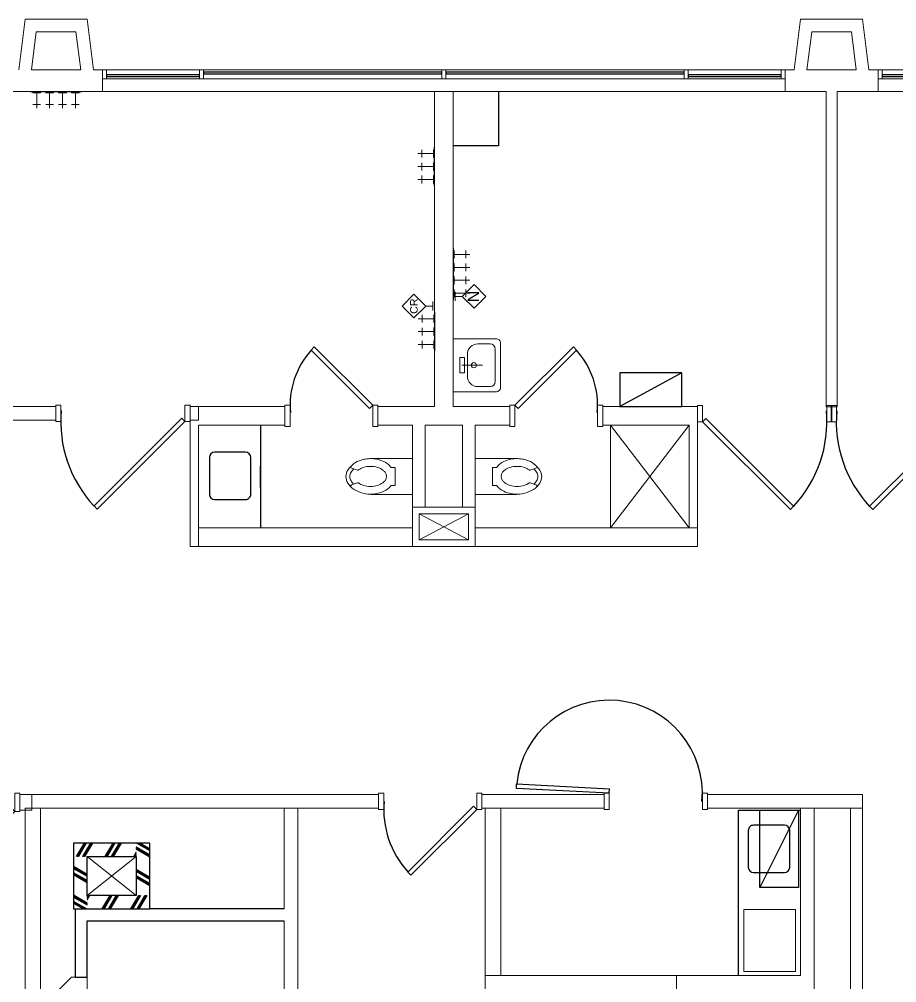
# Model space of a CAD drawing. Header units: inches. Extents: x -3174 to 3292, y 161 to 3697.
# Drawn here: x 1157.4 to 1496.8, y 3321.2 to 3694 of the extents above; entities that cross this region are included whole.
import ezdxf

# ---------------------------------------------------------------- set-up
doc = ezdxf.new("R2010")
doc.units = ezdxf.units.IN
doc.header["$LTSCALE"] = 96
doc.header["$MEASUREMENT"] = 0
doc.layers.get('0').update_dxf_attribs({"linetype": 'CONTINUOUS'})
for name, color, linetype, lineweight in [('A-ANNO-NOTE', 2, 'CONTINUOUS', 18), ('A-DETL', 5, 'CONTINUOUS', 18), ('A-DETL-GENF', 3, 'CONTINUOUS', 18), ('A-GENM', 6, 'CONTINUOUS', 18), ('A-GLAZ-CWMG', 3, 'CONTINUOUS', 18), ('A-WALL', 2, 'CONTINUOUS', 30), ('A-WALL-PATT', 2, 'CONTINUOUS', 18), ('I-FURN', 2, 'CONTINUOUS', 18), ('I-WALL', 2, 'CONTINUOUS', 18), ('P-SANR-FIXT', 6, 'CONTINUOUS', 18)]:
    doc.layers.add(name, color=color, linetype=linetype, lineweight=lineweight)
for name, color, linetype in [('A-DOOR', 2, 'CONTINUOUS'), ('A-FLOR-CASE', 3, 'CONTINUOUS'), ('A-GLAZ', 2, 'CONTINUOUS')]:
    doc.layers.add(name, color=color, linetype=linetype)
doc.styles.add('ARIAL', font='arial.ttf')
doc.styles.add('Arial_1', font='arial.ttf', dxfattribs={"height": 4.425898})

# ---------------------------------------------------------------- blocks, each defined once
blk = doc.blocks.new('generic door-single - 48_ x 84_-1536821-258679-fp05')
at = {"layer": 'A-DETL-GENF', "color": 253}
for p, q in [((-27.25, 5.69), (-29.25, 5.69)), ((-29.25, 5.69), (-29.25, -0.56)), ((-27.25, -0.56), (-27.25, 5.69)), ((22.75, 5.69), (20.75, 5.69)), ((20.75, 5.69), (20.75, -0.56)), ((22.75, -0.56), (22.75, 5.69)), ((-29.25, -0.56), (-27.25, -0.56)), ((20.75, -0.56), (22.75, -0.56))]:
    blk.add_line(p, q, dxfattribs=at)
at = {"layer": 'A-DOOR', "color": 253}
for p, q in [((-14.43, -33.27), (19.51, 0.67)), ((20.75, -0.56), (19.51, 0.67)), ((20.75, -0.56), (-13.19, -34.5)), ((-13.19, -34.5), (-14.43, -33.27))]:
    blk.add_line(p, q, dxfattribs=at)
blk.add_arc((20.75, -0.56), 48.05, 175, 222.9126, dxfattribs=at)
blk = doc.blocks.new('generic door-single - 32_ x 84_-1536800-258679-fp05')
at = {"layer": 'A-DETL-GENF', "color": 253}
for p, q in [((-21.25, -6.69), (-21.25, 1.56)), ((-21.25, 1.56), (-19.25, 1.56)), ((-19.25, 1.56), (-19.25, -6.69)), ((12.75, -6.69), (12.75, 1.56)), ((12.75, 1.56), (14.75, 1.56)), ((14.75, 1.56), (14.75, -6.69)), ((-19.25, -6.69), (-21.25, -6.69)), ((14.75, -6.69), (12.75, -6.69))]:
    blk.add_line(p, q, dxfattribs=at)
at = {"layer": 'A-DOOR', "color": 253}
for p, q in [((-9.88, 24.19), (-11.11, 22.95)), ((-11.11, 22.95), (11.51, 0.33)), ((12.75, 1.56), (-9.88, 24.19)), ((12.75, 1.56), (11.51, 0.33))]:
    blk.add_line(p, q, dxfattribs=at)
blk.add_arc((12.75, 1.56), 31.98, 138.1364, 185, dxfattribs=at)
blk = doc.blocks.new('Eg_toilet_2D - Eg_toilet_2D-690829-258679-fp05')
at = {"layer": 'P-SANR-FIXT', "color": 253}
for p, q in [((0, 7), (14.87, 7)), ((6.71, 3.45), (8.26, 3.45)), ((6.71, -3.55), (6.71, 3.45)), ((23.53, 3.16), (21.3, 2.42)), ((8.26, -3.55), (6.71, -3.55)), ((21.3, -2.52), (23.5, -3.25)), ((16.5, -7), (0, -7))]:
    blk.add_line(p, q, dxfattribs=at)
for centre, radius, start, end in [((14.11, -1.14), 7.43, 126.6722, 141.8648), ((15.38, -2.85), 9.56, 107.1415, 126.6722), ((16.21, -5.54), 12.38, 81.7349, 107.1415), ((16.21, -5.54), 9.38, 90, 107.1414), ((14.87, -9.84), 16.84, 75.0712, 90), ((16.21, -5.54), 9.38, 72.8586, 90), ((16.17, -4.99), 11.82, 57.2317, 75.0712), ((18.14, -1.93), 8.18, 32.7617, 57.2317), ((23.37, 3.63), 0.5, 288.2438, 45.6721), ((12.84, -0.05), 2.76, 143.419, 216.581), ((14.11, -1.14), 4.43, 126.6724, 141.8648), ((15.38, -2.85), 6.56, 107.1414, 126.6724), ((17.04, -2.85), 6.56, 54.4829, 72.8586), ((21.14, 2.9), 0.5, 234.4829, 288.2438), ((18.14, -1.93), 6.68, 32.7616, 46.3142), ((21.13, 0), 3.12, 360, 32.7616), ((21.13, 0), 4.62, 360, 32.7617), ((21.13, 0), 4.62, 327.2385, 0), ((14.11, 1.04), 7.43, 218.1352, 233.3277), ((14.11, 1.04), 4.43, 218.1352, 233.3276), ((15.38, 2.75), 6.56, 233.3276, 252.8586), ((16.21, 5.44), 9.38, 252.8586, 270), ((16.21, 5.44), 9.38, 270, 287.1414), ((17.04, 2.75), 6.56, 287.1414, 305.5171), ((21.14, -3), 0.5, 71.7562, 125.5171), ((18.14, 1.93), 6.68, 312.7565, 327.2383), ((23.35, -3.73), 0.5, 316.5741, 71.7562), ((21.13, 0), 3.12, 327.2383, 0), ((18.14, 1.93), 8.18, 313.3097, 327.2385), ((15.38, 2.75), 9.56, 233.3277, 252.8586), ((16.21, 5.44), 12.38, 252.8586, 276.5859), ((16.21, 5.44), 12.38, 276.5859, 287.1416), ((17.04, 2.75), 9.56, 287.1416, 306.6846), ((18.32, 1.04), 7.43, 306.6881, 316.5742)]:
    blk.add_arc(centre, radius, start, end, dxfattribs=at)
blk = doc.blocks.new('generic door-single - 48_ x 84_-3285713-258679-fp05')
at = {"layer": 'A-DETL-GENF', "color": 253}
for p, q in [((-29.25, -5.69), (-29.25, 0.56)), ((-29.25, 0.56), (-27.25, 0.56)), ((-27.25, 0.56), (-27.25, -5.69)), ((20.75, -5.69), (20.75, 0.56)), ((20.75, 0.56), (22.75, 0.56)), ((22.75, 0.56), (22.75, -5.69)), ((-27.25, -5.69), (-29.25, -5.69)), ((22.75, -5.69), (20.75, -5.69))]:
    blk.add_line(p, q, dxfattribs=at)
at = {"layer": 'A-DOOR', "color": 253}
for p, q in [((-13.19, 34.5), (-14.43, 33.27)), ((20.75, 0.56), (-13.19, 34.5)), ((-14.43, 33.27), (19.51, -0.67)), ((20.75, 0.56), (19.51, -0.67))]:
    blk.add_line(p, q, dxfattribs=at)
blk.add_arc((20.75, 0.56), 48.05, 137.0874, 185, dxfattribs=at)
blk = doc.blocks.new('Eg_toilet_2D - Eg_toilet_2D-3266673-258679-fp05')
at = {"layer": 'P-SANR-FIXT', "color": 253}
for p, q in [((16.5, 7), (0, 7)), ((8.26, 3.55), (6.71, 3.55)), ((6.71, 3.55), (6.71, -3.45)), ((21.3, 2.52), (23.5, 3.25)), ((6.71, -3.45), (8.26, -3.45)), ((23.53, -3.16), (21.3, -2.42)), ((0, -7), (14.87, -7))]:
    blk.add_line(p, q, dxfattribs=at)
for centre, radius, start, end in [((14.11, -1.04), 7.43, 126.6723, 141.8648), ((15.38, -2.75), 9.56, 107.1414, 126.6723), ((16.21, -5.44), 12.38, 83.4141, 107.1414), ((16.21, -5.44), 9.38, 90, 107.1414), ((16.21, -5.44), 9.38, 72.8586, 90), ((16.21, -5.44), 12.38, 72.8584, 83.4141), ((17.04, -2.75), 9.56, 53.3154, 72.8584), ((18.32, -1.04), 7.43, 43.4258, 53.3119), ((23.35, 3.73), 0.5, 288.2438, 43.4259), ((18.14, -1.93), 8.18, 32.7615, 46.6903), ((12.84, 0.05), 2.76, 143.419, 216.581), ((14.11, -1.04), 4.43, 126.6724, 141.8648), ((15.38, -2.75), 6.56, 107.1414, 126.6724), ((17.04, -2.75), 6.56, 54.4829, 72.8586), ((21.14, 3), 0.5, 234.4829, 288.2438), ((18.14, -1.93), 6.68, 32.7617, 47.2435), ((21.13, 0), 3.12, 360, 32.7617), ((21.13, 0), 3.12, 327.2384, 0), ((21.13, 0), 4.62, 360, 32.7615), ((21.13, 0), 4.62, 327.2383, 0), ((14.11, 1.14), 7.43, 218.1352, 233.3278), ((14.11, 1.14), 4.43, 218.1352, 233.3276), ((15.38, 2.85), 6.56, 233.3276, 252.8586), ((16.21, 5.54), 9.38, 252.8586, 270), ((16.21, 5.54), 9.38, 270, 287.1414), ((17.04, 2.85), 6.56, 287.1414, 305.5171), ((21.14, -2.9), 0.5, 71.7562, 125.5171), ((18.14, 1.93), 8.18, 302.7683, 327.2383), ((18.14, 1.93), 6.68, 313.6858, 327.2384), ((23.37, -3.63), 0.5, 314.3279, 71.7562), ((15.38, 2.85), 9.56, 233.3278, 252.8585), ((16.21, 5.54), 12.38, 252.8585, 278.2651), ((14.87, 9.84), 16.84, 270, 284.9288), ((16.17, 4.99), 11.82, 284.9288, 302.7683)]:
    blk.add_arc(centre, radius, start, end, dxfattribs=at)
blk = doc.blocks.new('Eg_shower_2D - Eg_shower_2D-1508660-258679-fp05')
at = {"layer": 'P-SANR-FIXT', "color": 253}
for p, q in [((-16, 20.32), (14.38, -19.31)), ((14.38, 20.32), (-16, -19.31)), ((14.38, -19.31), (14.38, 20.32))]:
    blk.add_line(p, q, dxfattribs=at)
blk = doc.blocks.new('generic door-single - 32_ x 84_-1536664-258679-fp05')
at = {"layer": 'A-DETL-GENF', "color": 253}
for p, q in [((-19.25, 6.69), (-21.25, 6.69)), ((-21.25, 6.69), (-21.25, -1.56)), ((-19.25, -1.56), (-19.25, 6.69)), ((14.75, 6.69), (12.75, 6.69)), ((12.75, 6.69), (12.75, -1.56)), ((14.75, -1.56), (14.75, 6.69)), ((-21.25, -1.56), (-19.25, -1.56)), ((12.75, -1.56), (14.75, -1.56))]:
    blk.add_line(p, q, dxfattribs=at)
at = {"layer": 'A-DOOR', "color": 253}
for p, q in [((-11.11, -22.95), (11.51, -0.33)), ((12.75, -1.56), (-9.88, -24.19)), ((12.75, -1.56), (11.51, -0.33)), ((-9.88, -24.19), (-11.11, -22.95))]:
    blk.add_line(p, q, dxfattribs=at)
blk.add_arc((12.75, -1.56), 31.98, 175, 221.8636, dxfattribs=at)
blk = doc.blocks.new('generic door-single - 48_ x 84_-3285723-258679-fp05')
at = {"layer": 'A-DETL-GENF', "color": 253}
for p, q in [((-27.25, 5.69), (-29.25, 5.69)), ((-29.25, 5.69), (-29.25, -0.56)), ((-27.25, -0.56), (-27.25, 5.69)), ((22.75, 5.69), (20.75, 5.69)), ((20.75, 5.69), (20.75, -0.56)), ((22.75, -0.56), (22.75, 5.69)), ((-29.25, -0.56), (-27.25, -0.56)), ((20.75, -0.56), (22.75, -0.56))]:
    blk.add_line(p, q, dxfattribs=at)
at = {"layer": 'A-DOOR', "color": 253}
for p, q in [((-14.43, -33.27), (19.51, 0.67)), ((20.75, -0.56), (19.51, 0.67)), ((20.75, -0.56), (-13.19, -34.5)), ((-13.19, -34.5), (-14.43, -33.27))]:
    blk.add_line(p, q, dxfattribs=at)
blk.add_arc((20.75, -0.56), 48.05, 175, 222.9126, dxfattribs=at)
blk = doc.blocks.new('generic door-single - 36_ x 84_-3609838-258679-fp05')
at = {"layer": 'A-DETL-GENF', "color": 253}
for p, q in [((-21.25, 5.69), (-23.25, 5.69)), ((-23.25, 5.69), (-23.25, -0.56)), ((-21.25, -0.56), (-21.25, 5.69)), ((16.75, 5.69), (14.75, 5.69)), ((14.75, 5.69), (14.75, -0.56)), ((16.75, -0.56), (16.75, 5.69)), ((-23.25, -0.56), (-21.25, -0.56)), ((14.75, -0.56), (16.75, -0.56))]:
    blk.add_line(p, q, dxfattribs=at)
at = {"layer": 'A-DOOR', "color": 253}
for p, q in [((14.75, -0.56), (14.66, -2.31)), ((50.61, -4.19), (14.66, -2.31)), ((14.75, -0.56), (50.7, -2.45)), ((50.7, -2.45), (50.61, -4.19))]:
    blk.add_line(p, q, dxfattribs=at)
blk.add_arc((14.75, -0.56), 36, 175, 354.2137, dxfattribs=at)
blk = doc.blocks.new('lab-case-counter-straight - 24_D x 34_H-1534909-258679-fp05')
at = {"layer": 'A-FLOR-CASE', "color": 253}
for p, q in [((-45.51, 17.98), (-21.51, 17.98)), ((-29.89, 17.98), (-5.89, 17.98)), ((-21.51, 17.98), (-29.89, 17.98)), ((-35.1, 12.19), (-35.1, 0.19)), ((-18.82, 14.19), (-33.1, 14.19)), ((-16.82, 0.19), (-16.82, 12.19)), ((-33.1, -1.81), (-18.82, -1.81))]:
    blk.add_line(p, q, dxfattribs=at)
for centre, start, end in [((-33.1, 12.19), 90, 180), ((-18.82, 12.19), 360, 90), ((-33.1, 0.19), 180, 270), ((-18.82, 0.19), 270, 0)]:
    blk.add_arc(centre, 2, start, end, dxfattribs=at)
blk = doc.blocks.new('generic door-single - 48_ x 84_-1536796-258679-fp05')
at = {"layer": 'A-DETL-GENF', "color": 253}
for p, q in [((-27.25, 6.06), (-29.25, 6.06)), ((-29.25, 6.06), (-29.25, -0.94)), ((-27.25, -0.94), (-27.25, 6.06)), ((22.75, 6.06), (20.75, 6.06)), ((20.75, 6.06), (20.75, -0.94)), ((22.75, -0.94), (22.75, 6.06)), ((-29.25, -0.94), (-27.25, -0.94)), ((20.75, -0.94), (22.75, -0.94))]:
    blk.add_line(p, q, dxfattribs=at)
at = {"layer": 'A-DOOR', "color": 253}
for p, q in [((-14.43, -33.64), (19.51, 0.3)), ((20.75, -0.94), (19.51, 0.3)), ((20.75, -0.94), (-13.19, -34.88)), ((-13.19, -34.88), (-14.43, -33.64))]:
    blk.add_line(p, q, dxfattribs=at)
blk.add_arc((20.75, -0.94), 48.05, 175, 222.9126, dxfattribs=at)
blk = doc.blocks.new('plumb-sink-wall hung - ADA - Standard depth-1244821-258679-fp05')
at = {"layer": 'P-SANR-FIXT', "color": 253}
for p, q in [((-10.25, -12.75), (-10.25, 4)), ((-8.75, 5.5), (8.75, 5.5)), ((10.25, 4), (10.25, -12.75)), ((-8.25, -3.25), (-8.25, 1.5)), ((-6.25, 3.5), (6.44, 3.5)), ((8.25, -3.25), (8.25, 1.69)), ((0, -9.37), (0, -1.37)), ((-4.25, -7.25), (4.25, -7.25)), ((3, -8.43), (-3, -8.43)), ((-3, -8.43), (-3, -10.24)), ((-3, -10.24), (3, -10.24)), ((3, -10.24), (3, -8.43)), ((-10.25, -12.75), (-10.25, -11.75)), ((10.25, -11.75), (10.25, -12.75))]:
    blk.add_line(p, q, dxfattribs=at)
blk.add_circle((0, -4.75), 1, dxfattribs=at)
for centre, radius, start, end in [((-8.75, 4), 1.5, 90, 180), ((8.75, 4), 1.5, 0, 90), ((-6.25, 1.5), 2, 90, 180), ((6.25, 1.5), 2, 0, 90), ((-4.25, -3.25), 4, 180, 270), ((4.25, -3.25), 4, 270, 0)]:
    blk.add_arc(centre, radius, start, end, dxfattribs=at)
blk = doc.blocks.new('lab-case-counter-straight - 24_D x 34_H-1577526-258679-fp05')
at = {"layer": 'A-FLOR-CASE', "color": 253}
for p, q in [((-45.51, 17.98), (-21.51, 17.98)), ((-21.51, 17.98), (-5.51, 17.98)), ((-5.51, 17.98), (18.49, 17.98)), ((18.49, 17.98), (18.49, -6.02)), ((-5.66, 12.19), (-5.66, 0.19)), ((10.63, 14.19), (-3.66, 14.19)), ((12.63, 0.19), (12.63, 12.19)), ((-3.66, -1.81), (10.63, -1.81))]:
    blk.add_line(p, q, dxfattribs=at)
for centre, start, end in [((-3.66, 12.19), 90, 180), ((10.63, 12.19), 360, 90), ((-3.66, 0.19), 180, 270), ((10.63, 0.19), 270, 0)]:
    blk.add_arc(centre, 2, start, end, dxfattribs=at)
blk = doc.blocks.new('cw-wall-cabinet-doors-w2100 - 30x15x18-2417525-258679-fp05')
at = {"layer": 'A-FLOR-CASE', "color": 253}
for p, q in [((-23.26, -15), (-23.26, 0)), ((-23.26, 0), (6.74, -15)), ((-23.26, 0), (6.74, 0)), ((6.74, 0), (6.74, -15)), ((6.74, -15), (-23.26, -15))]:
    blk.add_line(p, q, dxfattribs=at)
blk = doc.blocks.new('Headwall Outlet - Med Air_Mark - A-1187348-258679-fp05')
at = {"layer": 'A-GENM', "color": 253}
for p, q in [((-2.5, 0), (2.5, 0)), ((-2.5, 0), (-2.5, -0.11)), ((-0.92, -0.11), (-2.5, -0.11)), ((-1.5, -0.11), (-1.5, -0.43)), ((-1.37, -0.43), (-1.5, -0.43)), ((-1.5, -0.43), (-1.5, -0.43)), ((1.38, -0.43), (-1.37, -0.43)), ((-0.92, -0.11), (-0.02, -0.11)), ((-0.92, -0.11), (-0.92, -0.21)), ((-0.02, -0.21), (-0.92, -0.21)), ((-0.02, -0.11), (0.95, -0.11)), ((-0.02, -0.11), (-0.02, -0.21)), ((0.95, -0.21), (-0.02, -0.21)), ((0, -0.43), (0, -6.43)), ((0.95, -0.21), (0.95, -0.11)), ((2.5, -0.11), (0.95, -0.11)), ((1.5, -0.43), (1.38, -0.43)), ((1.5, -0.43), (1.5, -0.11)), ((1.5, -0.43), (1.5, -0.43)), ((2.5, 0), (2.5, -0.11)), ((-1.5, -4.93), (1.5, -4.93))]:
    blk.add_line(p, q, dxfattribs=at)
blk = doc.blocks.new('Headwall Outlet - Med Vaccum_Mark - V-1187350-258679-fp05')
at = {"layer": 'A-GENM', "color": 253}
for p, q in [((-2.5, 0), (2.5, 0)), ((-2.5, 0), (-2.5, -0.11)), ((-0.97, -0.11), (-2.5, -0.11)), ((-1.5, -0.11), (-1.5, -0.43)), ((-1.37, -0.43), (-1.5, -0.43)), ((-1.5, -0.43), (-1.5, -0.43)), ((1.38, -0.43), (-1.37, -0.43)), ((-0.97, -0.11), (-0.01, -0.11)), ((-0.97, -0.11), (-0.97, -0.21)), ((-0.01, -0.21), (-0.97, -0.21)), ((-0.01, -0.11), (0.93, -0.11)), ((-0.01, -0.11), (-0.01, -0.21)), ((0.93, -0.21), (-0.01, -0.21)), ((0, -0.43), (0, -6.43)), ((0.93, -0.21), (0.93, -0.11)), ((2.5, -0.11), (0.93, -0.11)), ((1.5, -0.43), (1.38, -0.43)), ((1.5, -0.43), (1.5, -0.11)), ((1.5, -0.43), (1.5, -0.43)), ((2.5, 0), (2.5, -0.11)), ((-1.5, -4.93), (1.5, -4.93))]:
    blk.add_line(p, q, dxfattribs=at)
blk = doc.blocks.new('Headwall Outlet - reserve - S-2196924-258679-fp05')
at = {"layer": 'A-GENM', "color": 253}
for p, q in [((-2.5, 0), (2.5, 0)), ((-2.5, 0), (-2.5, -0.11)), ((-0.81, -0.11), (-2.5, -0.11)), ((-1.5, -0.11), (-1.5, -0.43)), ((-1.37, -0.43), (-1.5, -0.43)), ((-1.5, -0.43), (-1.5, -0.43)), ((1.38, -0.43), (-1.37, -0.43)), ((-0.81, -0.11), (-0.56, -0.11)), ((-0.81, -0.11), (-0.81, -0.21)), ((-0.56, -0.21), (-0.81, -0.21)), ((-0.56, -0.11), (-0.2, -0.11)), ((-0.56, -0.11), (-0.56, -0.21)), ((-0.2, -0.21), (-0.56, -0.21)), ((-0.2, -0.11), (0.28, -0.11)), ((-0.2, -0.11), (-0.2, -0.21)), ((0.28, -0.21), (-0.2, -0.21)), ((0, -0.43), (0, -6.43)), ((0.28, -0.11), (0.64, -0.11)), ((0.28, -0.11), (0.28, -0.21)), ((0.64, -0.21), (0.28, -0.21)), ((0.64, -0.11), (0.88, -0.11)), ((0.64, -0.11), (0.64, -0.21)), ((0.88, -0.21), (0.64, -0.21)), ((0.88, -0.11), (0.88, -0.21)), ((0.89, -0.11), (0.89, -0.21)), ((2.5, -0.11), (0.89, -0.11)), ((1.5, -0.43), (1.38, -0.43)), ((1.5, -0.43), (1.5, -0.11)), ((1.5, -0.43), (1.5, -0.43)), ((2.5, 0), (2.5, -0.11)), ((-1.5, -4.93), (1.5, -4.93))]:
    blk.add_line(p, q, dxfattribs=at)
blk = doc.blocks.new('System Panel - Summit_Glazed 3-2067557-258679-fp05')
at = {"layer": 'A-GLAZ', "color": 253}
for p, q in [((18, -0.1875), (-18, -0.1875)), ((-18, -0.1875), (-18, -0.8125)), ((-18, -0.8125), (18, -0.8125)), ((18, -0.8125), (18, -0.1875))]:
    blk.add_line(p, q, dxfattribs=at)
blk = doc.blocks.new('System Panel - Summit_Glazed 1-2067590-258679-fp05')
at = {"layer": 'A-GLAZ', "color": 253}
for p, q in [((46.125, 0.8125), (-46.125, 0.8125)), ((-46.125, 0.8125), (-46.125, 0.1875)), ((-46.125, 0.1875), (46.125, 0.1875)), ((46.125, 0.1875), (46.125, 0.8125))]:
    blk.add_line(p, q, dxfattribs=at)
blk = doc.blocks.new('Rectangular Mullion - 1_5_ x 3 3_8_ rectangular-2067243-258679-fp05')
at = {"layer": 'A-GLAZ-CWMG', "color": 253}
for p, q in [((-0.75, 1.6875), (0.75, 1.6875)), ((-0.75, -1.6875), (-0.75, 1.6875)), ((0.75, 1.6875), (0.75, -1.6875)), ((0.75, -1.6875), (-0.75, -1.6875))]:
    blk.add_line(p, q, dxfattribs=at)
blk = doc.blocks.new('Rectangular Mullion - 1_5_ x 3 3_8_ rectangular-2067122-258679-fp05')
at = {"layer": 'A-GLAZ-CWMG', "color": 253}
for p, q in [((-1.5, 1.6875), (0, 1.6875)), ((-1.5, -1.6875), (-1.5, 1.6875)), ((0, 1.6875), (0, -1.6875)), ((0, -1.6875), (-1.5, -1.6875))]:
    blk.add_line(p, q, dxfattribs=at)
blk = doc.blocks.new('Rectangular Mullion - 1_5_ x 3 3_8_ rectangular-2067548-258679-fp05')
at = {"layer": 'A-GLAZ-CWMG', "color": 253}
for p, q in [((502.65, 1627.45), (466.65, 1627.45)), ((502.65, 1624.07), (466.65, 1624.07))]:
    blk.add_line(p, q, dxfattribs=at)
blk = doc.blocks.new('Rectangular Mullion - 1_5_ x 3 3_8_ rectangular-2067585-258679-fp05')
at = {"layer": 'A-GLAZ-CWMG', "color": 253}
for p, q in [((690.15, 1627.45), (597.9, 1627.45)), ((690.15, 1624.07), (597.9, 1624.07))]:
    blk.add_line(p, q, dxfattribs=at)
blk = doc.blocks.new('Rectangular Mullion - 1_5_ x 3 3_8_ rectangular-2067073-258679-fp05')
at = {"layer": 'A-GLAZ-CWMG', "color": 253}
for p, q in [((0, 1.6875), (-1.5, 1.6875)), ((-1.5, 1.6875), (-1.5, -1.6875)), ((0, -1.6875), (0, 1.6875)), ((-1.5, -1.6875), (0, -1.6875))]:
    blk.add_line(p, q, dxfattribs=at)
blk = doc.blocks.new('Headwall Outlet - Med Vaccum_Mark - V-1248747-258679-fp05')
at = {"layer": 'A-GENM', "color": 253}
for p, q in [((-1.5, 4.93), (1.5, 4.93)), ((0, 0.43), (0, 6.43)), ((-2.5, 0.11), (-0.97, 0.11)), ((-2.5, 0.11), (-2.5, 0)), ((2.5, 0), (-2.5, 0)), ((-1.5, 0.43), (-1.5, 0.11)), ((-1.5, 0.43), (-1.5, 0.43)), ((-1.5, 0.43), (-1.37, 0.43)), ((-1.37, 0.43), (1.38, 0.43)), ((-0.97, 0.21), (-0.01, 0.21)), ((-0.97, 0.21), (-0.97, 0.11)), ((-0.01, 0.11), (-0.97, 0.11)), ((-0.01, 0.21), (0.93, 0.21)), ((-0.01, 0.21), (-0.01, 0.11)), ((0.93, 0.11), (-0.01, 0.11)), ((0.93, 0.11), (0.93, 0.21)), ((0.93, 0.11), (2.5, 0.11)), ((1.38, 0.43), (1.5, 0.43)), ((1.5, 0.11), (1.5, 0.43)), ((1.5, 0.43), (1.5, 0.43)), ((2.5, 0.11), (2.5, 0))]:
    blk.add_line(p, q, dxfattribs=at)
blk = doc.blocks.new('Headwall Outlet - Med Air_Mark - A-1248748-258679-fp05')
at = {"layer": 'A-GENM', "color": 253}
for p, q in [((-1.5, 4.93), (1.5, 4.93)), ((0, 0.43), (0, 6.43)), ((-2.5, 0.11), (-0.92, 0.11)), ((-2.5, 0.11), (-2.5, 0)), ((2.5, 0), (-2.5, 0)), ((-1.5, 0.43), (-1.5, 0.11)), ((-1.5, 0.43), (-1.5, 0.43)), ((-1.5, 0.43), (-1.37, 0.43)), ((-1.37, 0.43), (1.38, 0.43)), ((-0.92, 0.21), (-0.02, 0.21)), ((-0.92, 0.21), (-0.92, 0.11)), ((-0.02, 0.11), (-0.92, 0.11)), ((-0.02, 0.21), (0.95, 0.21)), ((-0.02, 0.21), (-0.02, 0.11)), ((0.95, 0.11), (-0.02, 0.11)), ((0.95, 0.11), (0.95, 0.21)), ((0.95, 0.11), (2.5, 0.11)), ((1.38, 0.43), (1.5, 0.43)), ((1.5, 0.11), (1.5, 0.43)), ((1.5, 0.43), (1.5, 0.43)), ((2.5, 0.11), (2.5, 0))]:
    blk.add_line(p, q, dxfattribs=at)
blk = doc.blocks.new('Headwall Outlet - Med Oxygen_Mark - O2-1248749-258679-fp05')
at = {"layer": 'A-GENM', "color": 253}
for p, q in [((-1.5, 4.93), (1.5, 4.93)), ((0, 0.43), (0, 6.43)), ((-2.5, 0.11), (-0.74, 0.11)), ((-2.5, 0.11), (-2.5, 0)), ((2.5, 0), (-2.5, 0)), ((-1.5, 0.43), (-1.5, 0.11)), ((-1.5, 0.43), (-1.5, 0.43)), ((-1.5, 0.43), (-1.37, 0.43)), ((-1.37, 0.43), (1.38, 0.43)), ((-0.74, 0.21), (-0.62, 0.21)), ((-0.74, 0.21), (-0.74, 0.11)), ((-0.62, 0.11), (-0.74, 0.11)), ((-0.62, 0.21), (-0.5, 0.21)), ((-0.62, 0.21), (-0.62, 0.11)), ((-0.5, 0.11), (-0.62, 0.11)), ((-0.5, 0.21), (-0.26, 0.21)), ((-0.5, 0.21), (-0.5, 0.11)), ((-0.26, 0.11), (-0.5, 0.11)), ((-0.26, 0.21), (-0.02, 0.21)), ((-0.26, 0.21), (-0.26, 0.11)), ((-0.02, 0.11), (-0.26, 0.11)), ((-0.02, 0.21), (0.47, 0.21)), ((-0.02, 0.21), (-0.02, 0.11)), ((0.47, 0.11), (-0.02, 0.11)), ((0.47, 0.21), (0.71, 0.21)), ((0.47, 0.21), (0.47, 0.11)), ((0.71, 0.11), (0.47, 0.11)), ((0.71, 0.21), (0.95, 0.21)), ((0.71, 0.21), (0.71, 0.11)), ((0.95, 0.11), (0.71, 0.11)), ((0.95, 0.21), (1.07, 0.21)), ((0.95, 0.21), (0.95, 0.11)), ((1.07, 0.11), (0.95, 0.11)), ((1.07, 0.21), (1.19, 0.21)), ((1.07, 0.21), (1.07, 0.11)), ((1.19, 0.11), (1.07, 0.11)), ((1.19, 0.21), (1.19, 0.11)), ((1.19, 0.11), (2.5, 0.11)), ((1.38, 0.43), (1.5, 0.43)), ((1.5, 0.11), (1.5, 0.43)), ((1.5, 0.43), (1.5, 0.43)), ((2.5, 0.11), (2.5, 0))]:
    blk.add_line(p, q, dxfattribs=at)
blk = doc.blocks.new('Headwall Outlet - Med Oxygen_Mark - O2-1187352-258679-fp05')
at = {"layer": 'A-GENM', "color": 253}
for p, q in [((-2.5, 0), (2.5, 0)), ((-2.5, 0), (-2.5, -0.11)), ((-0.74, -0.11), (-2.5, -0.11)), ((-1.5, -0.11), (-1.5, -0.43)), ((-1.37, -0.43), (-1.5, -0.43)), ((-1.5, -0.43), (-1.5, -0.43)), ((1.38, -0.43), (-1.37, -0.43)), ((-0.74, -0.11), (-0.62, -0.11)), ((-0.74, -0.11), (-0.74, -0.21)), ((-0.62, -0.21), (-0.74, -0.21)), ((-0.62, -0.11), (-0.5, -0.11)), ((-0.62, -0.11), (-0.62, -0.21)), ((-0.5, -0.21), (-0.62, -0.21)), ((-0.5, -0.11), (-0.26, -0.11)), ((-0.5, -0.11), (-0.5, -0.21)), ((-0.26, -0.21), (-0.5, -0.21)), ((-0.26, -0.11), (-0.02, -0.11)), ((-0.26, -0.11), (-0.26, -0.21)), ((-0.02, -0.21), (-0.26, -0.21)), ((-0.02, -0.11), (0.47, -0.11)), ((-0.02, -0.11), (-0.02, -0.21)), ((0.47, -0.21), (-0.02, -0.21)), ((0, -0.43), (0, -6.43)), ((0.47, -0.11), (0.71, -0.11)), ((0.47, -0.11), (0.47, -0.21)), ((0.71, -0.21), (0.47, -0.21)), ((0.71, -0.11), (0.95, -0.11)), ((0.71, -0.11), (0.71, -0.21)), ((0.95, -0.21), (0.71, -0.21)), ((0.95, -0.11), (1.07, -0.11)), ((0.95, -0.11), (0.95, -0.21)), ((1.07, -0.21), (0.95, -0.21)), ((1.07, -0.11), (1.19, -0.11)), ((1.07, -0.11), (1.07, -0.21)), ((1.19, -0.21), (1.07, -0.21)), ((1.19, -0.11), (1.19, -0.21)), ((2.5, -0.11), (1.19, -0.11)), ((1.5, -0.43), (1.38, -0.43)), ((1.5, -0.43), (1.5, -0.11)), ((1.5, -0.43), (1.5, -0.43)), ((2.5, 0), (2.5, -0.11)), ((-1.5, -4.93), (1.5, -4.93))]:
    blk.add_line(p, q, dxfattribs=at)
blk = doc.blocks.new('cw-wall-cabinet-doors-one-shelf-w2102 - 24x13x72-4283182-258679-fp05')
at = {"layer": 'A-FLOR-CASE', "color": 253}
for p, q in [((-23.26, 0), (0.74, 13)), ((0.74, 13), (-23.26, 13)), ((-23.26, 13), (-23.26, 0)), ((0.74, 0), (0.74, 13)), ((-23.26, 0), (0.74, 0))]:
    blk.add_line(p, q, dxfattribs=at)
blk = doc.blocks.new('cw-base-cabinet-open-no-shelf-w0202 - cw-base-cabinet-open-no-shelf-w0202-V15-258679-fp05')
at = {"layer": 'A-FLOR-CASE', "color": 253}
for p, q in [((-23.26, -17.5), (-23.26, 0)), ((-2.26, -17.5), (-23.26, -17.5))]:
    blk.add_line(p, q, dxfattribs=at)
blk = doc.blocks.new('smart box_furniture - ice maker-3495851-258679-fp05')
at = {"layer": 'I-FURN', "color": 253}
for p, q in [((-12, -10), (-12, 10)), ((-12, 10), (12, 10)), ((12, 10), (12, -10)), ((12, -10), (-12, -10))]:
    blk.add_line(p, q, dxfattribs=at)
blk = doc.blocks.new('generic door-single - 36_ x 84_-3285735-258679-fp05')
at = {"layer": 'A-DETL-GENF', "color": 253}
for p, q in [((-21.25, 5.69), (-23.25, 5.69)), ((-23.25, 5.69), (-23.25, -0.56)), ((-21.25, -0.56), (-21.25, 5.69)), ((16.75, 5.69), (14.75, 5.69)), ((14.75, 5.69), (14.75, -0.56)), ((16.75, -0.56), (16.75, 5.69)), ((-23.25, -0.56), (-21.25, -0.56)), ((14.75, -0.56), (16.75, -0.56))]:
    blk.add_line(p, q, dxfattribs=at)
at = {"layer": 'A-DOOR', "color": 253}
for p, q in [((-11.94, -24.78), (13.51, 0.67)), ((14.75, -0.56), (13.51, 0.67)), ((14.75, -0.56), (-10.71, -26.02)), ((-10.71, -26.02), (-11.94, -24.78))]:
    blk.add_line(p, q, dxfattribs=at)
blk.add_arc((14.75, -0.56), 36, 175, 222.2137, dxfattribs=at)

msp = doc.modelspace()

# ---------------------------------------------------------------- hatches: boundary and pattern name
at = {"layer": 'A-WALL-PATT', "lineweight": 9}
h = msp.add_hatch(dxfattribs=at)
h.set_pattern_fill('FP_9', color=256, angle=60, style=0, pattern_type=2)
h.set_pattern_definition([(60, (1190.491, 3369.991), (-8.314, 4.8), []), (60, (1190.588, 3369.991), (-8.314, 4.8), []), (60, (1190.684, 3369.991), (-8.314, 4.8), []), (60, (1190.78, 3369.991), (-8.314, 4.8), []), (60, (1190.876, 3369.991), (-8.314, 4.8), []), (60, (1190.9715, 3369.991), (-8.314, 4.8), []), (60, (1191.067, 3369.991), (-8.314, 4.8), []), (60, (1191.163, 3369.991), (-8.314, 4.8), []), (60, (1191.26, 3369.9905), (-8.314, 4.8), []), (60, (1191.356, 3369.991), (-8.314, 4.8), []), (60, (1191.452, 3369.991), (-8.314, 4.8), []), (60, (1192.892, 3369.991), (-8.314, 4.8), []), (60, (1192.988, 3369.991), (-8.314, 4.8), []), (60, (1193.083, 3369.991), (-8.314, 4.8), []), (60, (1193.179, 3369.991), (-8.314, 4.8), []), (60, (1193.275, 3369.991), (-8.314, 4.8), []), (60, (1193.372, 3369.991), (-8.314, 4.8), []), (60, (1193.468, 3369.991), (-8.314, 4.8), []), (60, (1193.564, 3369.991), (-8.314, 4.8), []), (60, (1193.66, 3369.991), (-8.314, 4.8), []), (60, (1193.755, 3369.991), (-8.314, 4.8), []), (60, (1193.851, 3369.991), (-8.314, 4.8), [])])
h.paths.add_polyline_path([(1192.93, 3369.99), (1202.62, 3369.99), (1202.62, 3375.24), (1178.37, 3375.24), (1178.37, 3369.99), (1183.62, 3369.99)], flags=0)
h = msp.add_hatch(dxfattribs=at)
h.set_pattern_fill('FP_12', color=256, angle=60, style=0, pattern_type=2)
h.set_pattern_definition([(330, (1202.617, 3365.116), (4.8, 8.314), []), (330, (1202.617, 3365.02), (4.8, 8.314), []), (330, (1202.617, 3364.924), (4.8, 8.314), []), (330, (1202.617, 3364.828), (4.8, 8.314), []), (330, (1202.6175, 3364.732), (4.8, 8.314), []), (330, (1202.617, 3364.636), (4.8, 8.314), []), (330, (1202.617, 3364.54), (4.8, 8.314), []), (330, (1202.617, 3364.444), (4.8, 8.314), []), (330, (1202.617, 3364.348), (4.8, 8.314), []), (330, (1202.617, 3364.252), (4.8, 8.314), []), (330, (1202.617, 3364.156), (4.8, 8.314), []), (330, (1202.617, 3362.716), (4.8, 8.314), []), (330, (1202.617, 3362.619), (4.8, 8.314), []), (330, (1202.617, 3362.524), (4.8, 8.314), []), (330, (1202.617, 3362.428), (4.8, 8.314), []), (330, (1202.617, 3362.332), (4.8, 8.314), []), (330, (1202.617, 3362.236), (4.8, 8.314), []), (330, (1202.617, 3362.14), (4.8, 8.314), []), (330, (1202.617, 3362.044), (4.8, 8.314), []), (330, (1202.6175, 3361.948), (4.8, 8.314), []), (330, (1202.617, 3361.852), (4.8, 8.314), []), (330, (1202.617, 3361.756), (4.8, 8.314), [])])
h.paths.add_polyline_path([(1207.87, 3354.99), (1207.87, 3375.24), (1202.62, 3375.24), (1202.62, 3354.99)], flags=0)
h = msp.add_hatch(dxfattribs=at)
h.set_pattern_fill('FP_10', color=256, angle=60, style=0, pattern_type=2)
h.set_pattern_definition([(150, (1183.617, 3359.866), (-4.8, -8.314), []), (150, (1183.617, 3359.9625), (-4.8, -8.314), []), (150, (1183.617, 3360.058), (-4.8, -8.314), []), (150, (1183.617, 3360.154), (-4.8, -8.314), []), (150, (1183.617, 3360.25), (-4.8, -8.314), []), (150, (1183.617, 3360.346), (-4.8, -8.314), []), (150, (1183.617, 3360.442), (-4.8, -8.314), []), (150, (1183.617, 3360.538), (-4.8, -8.314), []), (150, (1183.617, 3360.635), (-4.8, -8.314), []), (150, (1183.617, 3360.73), (-4.8, -8.314), []), (150, (1183.617, 3360.826), (-4.8, -8.314), []), (150, (1183.617, 3362.266), (-4.8, -8.314), []), (150, (1183.617, 3362.362), (-4.8, -8.314), []), (150, (1183.617, 3362.458), (-4.8, -8.314), []), (150, (1183.617, 3362.554), (-4.8, -8.314), []), (150, (1183.617, 3362.65), (-4.8, -8.314), []), (150, (1183.617, 3362.7465), (-4.8, -8.314), []), (150, (1183.617, 3362.842), (-4.8, -8.314), []), (150, (1183.617, 3362.938), (-4.8, -8.314), []), (150, (1183.617, 3363.034), (-4.8, -8.314), []), (150, (1183.617, 3363.13), (-4.8, -8.314), []), (150, (1183.617, 3363.226), (-4.8, -8.314), [])])
h.paths.add_polyline_path([(1183.62, 3349.74), (1183.62, 3369.99), (1178.37, 3369.99), (1178.37, 3349.74)], flags=0)
h = msp.add_hatch(dxfattribs=at)
h.set_pattern_fill('FP_11', color=256, angle=-300, style=0, pattern_type=2)
h.set_pattern_definition([(240, (1195.742, 3354.991), (8.314, -4.8), []), (240, (1195.646, 3354.991), (8.314, -4.8), []), (240, (1195.55, 3354.991), (8.314, -4.8), []), (240, (1195.454, 3354.991), (8.314, -4.8), []), (240, (1195.358, 3354.991), (8.314, -4.8), []), (240, (1195.261, 3354.991), (8.314, -4.8), []), (240, (1195.166, 3354.991), (8.314, -4.8), []), (240, (1195.07, 3354.991), (8.314, -4.8), []), (240, (1194.974, 3354.991), (8.314, -4.8), []), (240, (1194.878, 3354.991), (8.314, -4.8), []), (240, (1194.782, 3354.991), (8.314, -4.8), []), (240, (1193.342, 3354.991), (8.314, -4.8), []), (240, (1193.245, 3354.991), (8.314, -4.8), []), (240, (1193.1495, 3354.991), (8.314, -4.8), []), (240, (1193.054, 3354.991), (8.314, -4.8), []), (240, (1192.958, 3354.991), (8.314, -4.8), []), (240, (1192.862, 3354.991), (8.314, -4.8), []), (240, (1192.766, 3354.991), (8.314, -4.8), []), (240, (1192.67, 3354.991), (8.314, -4.8), []), (240, (1192.574, 3354.991), (8.314, -4.8), []), (240, (1192.477, 3354.991), (8.314, -4.8), []), (240, (1192.382, 3354.991), (8.314, -4.8), [])])
h.paths.add_polyline_path([(1183.62, 3349.74), (1207.87, 3349.74), (1207.87, 3354.99), (1183.62, 3354.99)], flags=0)

# ---------------------------------------------------------------- linework, layer by layer
at = {"lineweight": 9}
for p, q in [((1183.62, 3369.99), (1202.62, 3354.99)), ((1183.62, 3354.99), (1202.62, 3369.99))]:
    msp.add_line(p, q, dxfattribs=at)
at = {"layer": 'A-ANNO-NOTE', "color": 8, "lineweight": 13}
for p, q in [((1333.31, 3591.31), (1328.74, 3586.74)), ((1337.88, 3586.74), (1333.31, 3591.31)), ((1305.48, 3582.99), (1310.05, 3587.56)), ((1310.05, 3587.56), (1314.62, 3582.99)), ((1325.99, 3585.07), (1325.99, 3588.55)), ((1328.74, 3586.74), (1325.99, 3586.74)), ((1333.31, 3582.17), (1328.74, 3586.74)), ((1333.31, 3582.17), (1337.88, 3586.74)), ((1310.05, 3578.42), (1305.48, 3582.99)), ((1310.05, 3578.42), (1314.62, 3582.99)), ((1314.62, 3582.99), (1317.37, 3582.99)), ((1317.37, 3581.32), (1317.37, 3584.8))]:
    msp.add_line(p, q, dxfattribs=at)
at = {"layer": 'A-DETL', "color": 253}
for p, q in [((1312.12, 3492.62), (1331.12, 3502.62)), ((1312.12, 3502.62), (1331.12, 3492.62))]:
    msp.add_line(p, q, dxfattribs=at)
at = {"layer": 'A-WALL'}
for p, q in [((1207.87, 3375.24), (1178.37, 3375.24)), ((1178.37, 3375.24), (1178.37, 3349.74)), ((1207.87, 3349.74), (1207.87, 3375.24)), ((1183.62, 3369.99), (1202.62, 3369.99)), ((1183.62, 3354.99), (1183.62, 3369.99)), ((1202.62, 3369.99), (1202.62, 3354.99)), ((1202.62, 3354.99), (1183.62, 3354.99)), ((1178.37, 3349.74), (1207.87, 3349.74))]:
    msp.add_line(p, q, dxfattribs=at)
at = {"layer": 'I-WALL', "color": 253}
for p, q in [((1159.62, 3693.99), (1157.16, 3674.37)), ((1183.62, 3693.99), (1159.62, 3693.99)), ((1186.07, 3674.37), (1183.62, 3693.99)), ((1459.62, 3693.99), (1457.16, 3674.37)), ((1483.62, 3693.99), (1459.62, 3693.99)), ((1486.07, 3674.37), (1483.62, 3693.99)), ((1162.08, 3674.37), (1163.92, 3689.12)), ((1163.92, 3689.12), (1179.31, 3689.12)), ((1179.31, 3689.12), (1181.16, 3674.37)), ((1462.08, 3674.37), (1463.92, 3689.12)), ((1463.92, 3689.12), (1479.31, 3689.12)), ((1479.31, 3689.12), (1481.16, 3674.37)), ((1181.16, 3674.37), (1162.08, 3674.37)), ((1189.62, 3674.37), (1186.07, 3674.37)), ((1189.62, 3665.99), (1189.62, 3674.37)), ((1457.16, 3674.37), (1453.62, 3674.37)), ((1453.62, 3674.37), (1453.62, 3665.99)), ((1481.16, 3674.37), (1462.08, 3674.37)), ((1489.62, 3674.37), (1486.07, 3674.37)), ((1489.62, 3665.99), (1489.62, 3674.37)), ((1453.6, 3665.99), (1453.6, 3670.99)), ((1161.62, 3665.99), (881.62, 3665.99)), ((1469.49, 3665.99), (1181.62, 3665.99)), ((1317.99, 3665.99), (1317.99, 3644.49)), ((1325.24, 3605.49), (1325.24, 3665.99)), ((1469.49, 3665.99), (1469.49, 3543.99)), ((1473.74, 3543.99), (1473.74, 3665.99)), ((1769.49, 3665.99), (1473.74, 3665.99)), ((1317.99, 3629.49), (1317.99, 3579.61)), ((1325.24, 3544.12), (1325.24, 3585.49)), ((1317.99, 3576.62), (1317.99, 3574.61)), ((1317.99, 3571.62), (1317.99, 3569.61)), ((1317.99, 3566.62), (1317.99, 3544.12)), ((1171.49, 3544.12), (1083.12, 3544.12)), ((1171.49, 3538.87), (1171.49, 3544.12)), ((1223.49, 3544.12), (1223.49, 3489.99)), ((1260.12, 3544.12), (1223.49, 3544.12)), ((1226.74, 3538.87), (1226.74, 3544.12)), ((1260.12, 3536.87), (1260.12, 3544.12)), ((1317.99, 3544.12), (1296.12, 3544.12)), ((1296.12, 3544.12), (1296.12, 3536.87)), ((1347.12, 3544.12), (1325.24, 3544.12)), ((1347.12, 3536.87), (1347.12, 3544.12)), ((1419.74, 3544.12), (1383.12, 3544.12)), ((1383.12, 3544.12), (1383.12, 3536.87)), ((1419.74, 3489.99), (1419.74, 3544.12)), ((1469.49, 3543.99), (1473.74, 3543.99)), ((1117.74, 3538.87), (1171.49, 3538.87)), ((1223.49, 3538.87), (1226.74, 3538.87)), ((1226.74, 3489.99), (1226.74, 3536.87)), ((1226.74, 3536.87), (1260.12, 3536.87)), ((1296.12, 3536.87), (1309.49, 3536.87)), ((1309.49, 3536.87), (1309.49, 3489.99)), ((1314.37, 3536.87), (1328.87, 3536.87)), ((1314.37, 3505.24), (1314.37, 3536.87)), ((1328.87, 3536.87), (1328.87, 3505.24)), ((1333.74, 3536.87), (1347.12, 3536.87)), ((1333.74, 3536.87), (1333.74, 3489.99)), ((1383.12, 3536.87), (1416.49, 3536.87)), ((1416.49, 3536.87), (1416.49, 3497.24)), ((1333.74, 3505.24), (1309.49, 3505.24)), ((1312.12, 3502.62), (1331.12, 3502.62)), ((1312.12, 3492.62), (1312.12, 3502.62)), ((1331.12, 3502.62), (1331.12, 3492.62)), ((1309.49, 3497.24), (1226.74, 3497.24)), ((1419.74, 3497.24), (1333.74, 3497.24)), ((1223.49, 3489.99), (1419.74, 3489.99)), ((1331.12, 3492.62), (1312.12, 3492.62)), ((1296.37, 3393.99), (1157.62, 3393.99)), ((1157.62, 3393.99), (1157.62, 3387.99)), ((1162.24, 3387.99), (1162.24, 3393.99)), ((1296.37, 3388.74), (1296.37, 3393.99)), ((1383.62, 3393.99), (1336.37, 3393.99)), ((1336.37, 3393.99), (1336.37, 3388.74)), ((1383.62, 3388.74), (1383.62, 3393.99)), ((1483.62, 3393.99), (1423.62, 3393.99)), ((1423.62, 3393.99), (1423.62, 3388.74)), ((1483.62, 3274.68), (1483.62, 3393.99)), ((1157.62, 3387.99), (1162.24, 3387.99)), ((1159.62, 3388.74), (1159.62, 3305.38)), ((1296.37, 3388.74), (1159.62, 3388.74)), ((1165.62, 3311.38), (1165.62, 3388.74)), ((1259.87, 3388.74), (1259.87, 3349.74)), ((1265.12, 3279.99), (1265.12, 3388.74)), ((1336.37, 3388.74), (1383.62, 3388.74)), ((1337.62, 3388.74), (1337.62, 3279.24)), ((1343.62, 3323.99), (1343.62, 3388.74)), ((1423.62, 3388.74), (1483.62, 3388.74)), ((1459.62, 3388.74), (1459.62, 3323.99)), ((1464.87, 3318.74), (1464.87, 3388.74)), ((1478.99, 3388.74), (1478.99, 3279.3)), ((1259.87, 3345.12), (1259.87, 3278)), ((1177.62, 3323.38), (1165.62, 3311.38)), ((1178.99, 3323.38), (1177.62, 3323.38)), ((1183.62, 3312.97), (1183.62, 3323.38)), ((1459.62, 3323.99), (1337.62, 3323.99)), ((1411.62, 3285.99), (1411.62, 3323.99))]:
    msp.add_line(p, q, dxfattribs=at)
at = {"layer": 'I-WALL', "lineweight": 30}
for p, q in [((1178.99, 3349.74), (1178.99, 3323.38)), ((1259.87, 3349.74), (1207.87, 3349.74)), ((1183.62, 3345.12), (1259.87, 3345.12)), ((1183.62, 3323.38), (1183.62, 3345.12)), ((1178.99, 3323.38), (1183.62, 3323.38))]:
    msp.add_line(p, q, dxfattribs=at)

# ---------------------------------------------------------------- block references
at = {"layer": 'A-DOOR', "color": 253}
for name, p in [('generic door-single - 32_ x 84_-1536800-258679-fp05', (1281.37, 3543.05)), ('generic door-single - 48_ x 84_-1536821-258679-fp05', (1200.74, 3538.93)), ('generic door-single - 48_ x 84_-3285723-258679-fp05', (1500.74, 3538.8)), ('generic door-single - 48_ x 84_-1536796-258679-fp05', (1134.87, 3388.43)), ('generic door-single - 36_ x 84_-3285735-258679-fp05', (1319.62, 3388.8))]:
    msp.add_blockref(name, p, dxfattribs=at)
at = {"layer": 'A-DOOR', "color": 253, "rotation": 180}
for name, p in [('generic door-single - 32_ x 84_-1536664-258679-fp05', (1361.87, 3543.05)), ('generic door-single - 48_ x 84_-3285713-258679-fp05', (1442.49, 3538.8)), ('generic door-single - 36_ x 84_-3609838-258679-fp05', (1400.37, 3393.93))]:
    msp.add_blockref(name, p, dxfattribs=at)
at = {"layer": 'A-FLOR-CASE', "color": 253}
for name, p, rotation in [('cw-base-cabinet-open-no-shelf-w0202 - cw-base-cabinet-open-no-shelf-w0202-V15-258679-fp05', (1325.24, 3668.25), 89.99999999999991), ('cw-wall-cabinet-doors-one-shelf-w2102 - 24x13x72-4283182-258679-fp05', (1390.48, 3557.12), 180), ('lab-case-counter-straight - 24_D x 34_H-1534909-258679-fp05', (1232.76, 3491.35), 269.999999999998), ('lab-case-counter-straight - 24_D x 34_H-1577526-258679-fp05', (1453.6, 3369.5), 89.99999999999766), ('cw-wall-cabinet-doors-w2100 - 30x15x18-2417525-258679-fp05', (1458.87, 3364.73), 269.9999999999997)]:
    msp.add_blockref(name, p, dxfattribs=dict(at, rotation=rotation))
at = {"layer": 'A-GENM', "color": 253}
for name, p in [('Headwall Outlet - reserve - S-2196924-258679-fp05', (1164.12, 3665.99)), ('Headwall Outlet - Med Vaccum_Mark - V-1187350-258679-fp05', (1169.12, 3665.99)), ('Headwall Outlet - Med Air_Mark - A-1187348-258679-fp05', (1174.12, 3665.99)), ('Headwall Outlet - Med Oxygen_Mark - O2-1187352-258679-fp05', (1179.12, 3665.99))]:
    msp.add_blockref(name, p, dxfattribs=at)
for name, p, rotation in [('Headwall Outlet - Med Vaccum_Mark - V-1248747-258679-fp05', (1317.99, 3641.99), 90.0000000000008), ('Headwall Outlet - Med Air_Mark - A-1248748-258679-fp05', (1317.99, 3636.99), 90.0000000000008), ('Headwall Outlet - Med Oxygen_Mark - O2-1248749-258679-fp05', (1317.99, 3631.99), 90.0000000000008), ('Headwall Outlet - Med Oxygen_Mark - O2-1187352-258679-fp05', (1325.24, 3602.99), 90.00000000000064), ('Headwall Outlet - Med Air_Mark - A-1187348-258679-fp05', (1325.24, 3597.99), 90.00000000000004), ('Headwall Outlet - Med Vaccum_Mark - V-1187350-258679-fp05', (1325.24, 3592.99), 90.00000000000004), ('Headwall Outlet - reserve - S-2196924-258679-fp05', (1325.24, 3587.99), 90.00000000000004), ('Headwall Outlet - Med Vaccum_Mark - V-1248747-258679-fp05', (1318.12, 3578.12), 90.00000000000072), ('Headwall Outlet - Med Air_Mark - A-1248748-258679-fp05', (1318.12, 3573.12), 90.00000000000072), ('Headwall Outlet - Med Oxygen_Mark - O2-1248749-258679-fp05', (1318.12, 3568.12), 90.00000000000072)]:
    msp.add_blockref(name, p, dxfattribs=dict(at, rotation=rotation))
at = {"layer": 'A-GLAZ', "color": 253}
for name, p in [('System Panel - Summit_Glazed 3-2067557-258679-fp05', (1209.12, 3672.68)), ('System Panel - Summit_Glazed 1-2067590-258679-fp05', (1274.74, 3672.68)), ('System Panel - Summit_Glazed 1-2067590-258679-fp05', (1368.49, 3672.68)), ('System Panel - Summit_Glazed 3-2067557-258679-fp05', (1434.12, 3672.68)), ('System Panel - Summit_Glazed 3-2067557-258679-fp05', (1509.12, 3672.68))]:
    msp.add_blockref(name, p, dxfattribs=at)
at = {"layer": 'A-GLAZ-CWMG', "color": 253, "rotation": 180}
for p in [(1189.62, 3672.68), (1489.62, 3672.68)]:
    msp.add_blockref('Rectangular Mullion - 1_5_ x 3 3_8_ rectangular-2067073-258679-fp05', p, dxfattribs=at)
at = {"layer": 'A-GLAZ-CWMG', "color": 253}
for name, p in [('Rectangular Mullion - 1_5_ x 3 3_8_ rectangular-2067548-258679-fp05', (724.46, 2046.92)), ('Rectangular Mullion - 1_5_ x 3 3_8_ rectangular-2067585-258679-fp05', (630.71, 2046.92)), ('Rectangular Mullion - 1_5_ x 3 3_8_ rectangular-2067585-258679-fp05', (724.46, 2046.92)), ('Rectangular Mullion - 1_5_ x 3 3_8_ rectangular-2067548-258679-fp05', (949.46, 2046.92)), ('Rectangular Mullion - 1_5_ x 3 3_8_ rectangular-2067548-258679-fp05', (1024.46, 2046.92))]:
    msp.add_blockref(name, p, dxfattribs=at)
at = {"layer": 'A-GLAZ-CWMG', "color": 253, "extrusion": (0, 0, -1), "rotation": 180}
for name, p in [('Rectangular Mullion - 1_5_ x 3 3_8_ rectangular-2067243-258679-fp05', (-1227.87, 3672.68)), ('Rectangular Mullion - 1_5_ x 3 3_8_ rectangular-2067243-258679-fp05', (-1321.62, 3672.68)), ('Rectangular Mullion - 1_5_ x 3 3_8_ rectangular-2067243-258679-fp05', (-1415.37, 3672.68)), ('Rectangular Mullion - 1_5_ x 3 3_8_ rectangular-2067122-258679-fp05', (-1453.62, 3672.68))]:
    msp.add_blockref(name, p, dxfattribs=at)
at = {"layer": 'I-FURN', "color": 253, "rotation": 89.99999999999991}
msp.add_blockref('smart box_furniture - ice maker-3495851-258679-fp05', (1447.62, 3337.49), dxfattribs=at)
at = {"layer": 'P-SANR-FIXT', "color": 253}
for name, p, rotation in [('plumb-sink-wall hung - ADA - Standard depth-1244821-258679-fp05', (1337.99, 3560.12), 269.9999999999982), ('Eg_shower_2D - Eg_shower_2D-1508660-258679-fp05', (1400.49, 3517.56), 180), ('Eg_toilet_2D - Eg_toilet_2D-690829-258679-fp05', (1309.49, 3517.05), 180)]:
    msp.add_blockref(name, p, dxfattribs=dict(at, rotation=rotation))
msp.add_blockref('Eg_toilet_2D - Eg_toilet_2D-3266673-258679-fp05', (1333.74, 3517.05), dxfattribs=at)

# ---------------------------------------------------------------- texts
at = {"layer": 'A-ANNO-NOTE', "color": 253, "lineweight": 13, "attachment_point": 2, "rotation": 90, "line_spacing_factor": 0.938532}
for s, insert, char_height, width, style in [('N', (1330.82, 3586.74), 4.43, 5.292, 'Arial_1'), ('CR', (1308.56, 3582.99), 2.951, 7.056, 'ARIAL')]:
    msp.add_mtext(s, dxfattribs=dict(at, insert=insert, char_height=char_height, width=width, style=style))

doc.saveas('drawing.dxf')
